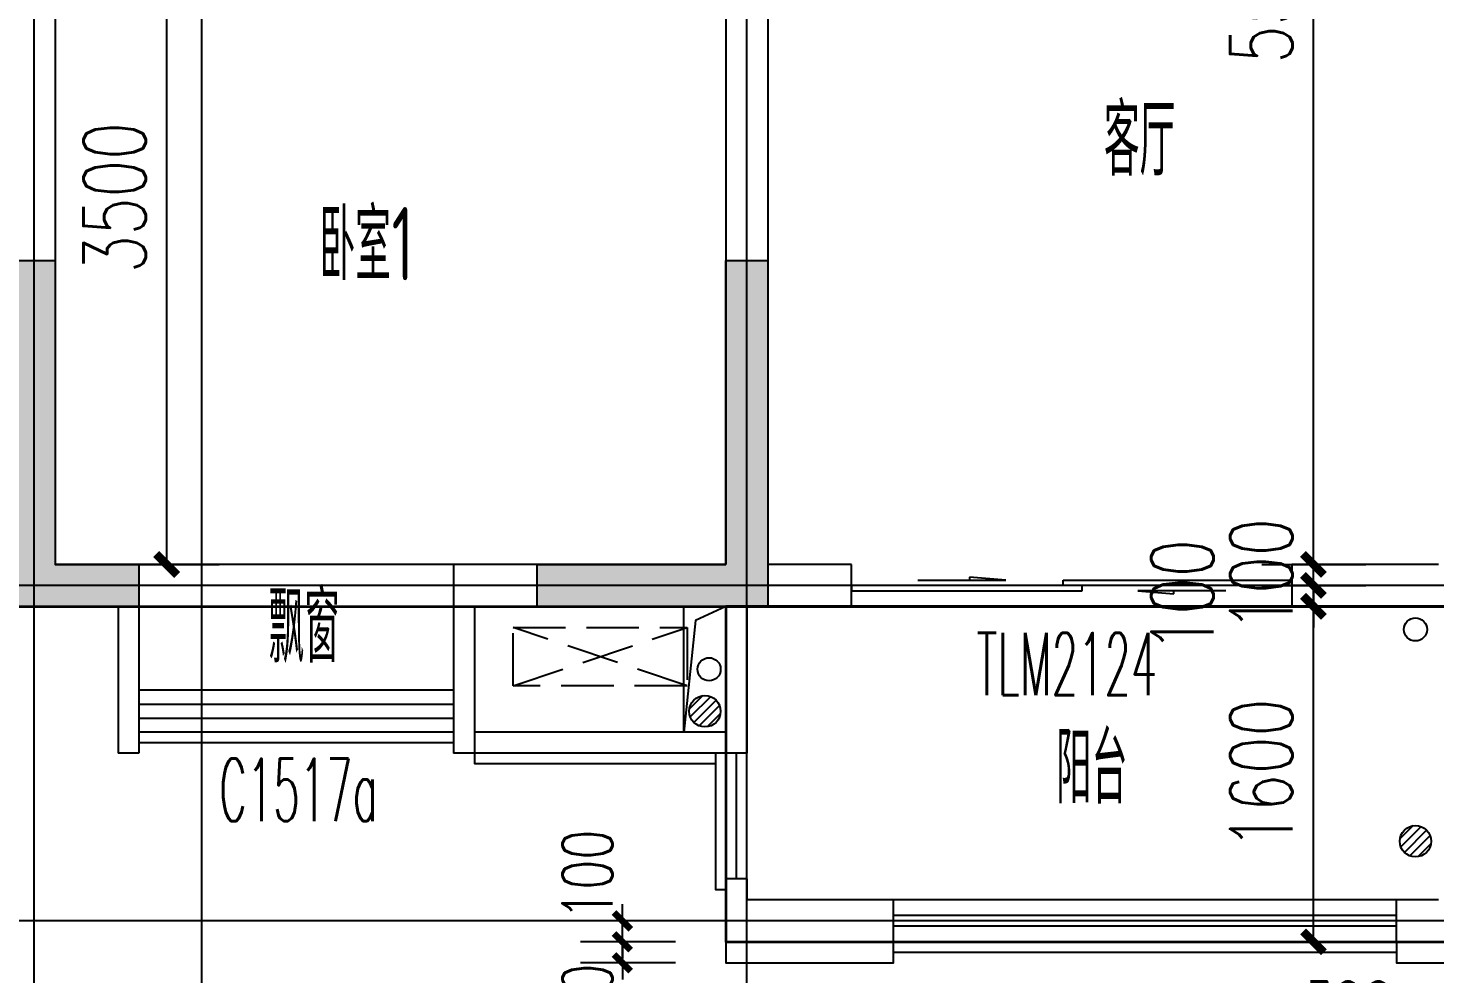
# Model space of a CAD drawing. Extents: x -59851 to 653804, y -249523 to 437614.
# Drawn here: x -16943 to -10231, y -52247 to -47736 of the extents above; entities that cross this region are included whole.
import ezdxf

# ---------------------------------------------------------------- set-up
doc = ezdxf.new("R2010")
doc.units = 0
doc.header["$LTSCALE"] = 1000
doc.header["$MEASUREMENT"] = 0
doc.linetypes.add('DASH', pattern=[0.35, 0.25, -0.1])
for name, color, linetype, lineweight in [('33计一半面积外廓线', 53, 'Continuous', 35), ('33计全面积外廓线', 21, 'Continuous', 35), ('A-第四道尺寸线(线脚尺寸)', 105, 'Continuous', 5)]:
    doc.layers.add(name, color=color, linetype=linetype, lineweight=lineweight)
doc.layers.add('_S-PS(排水管)', color=255, linetype='Continuous', plot=False)
doc.layers.add('A-area(算半面积)', color=23, linetype='Continuous', plot=False)
for name, color, linetype in [('_S-空调立管', 7, 'Continuous'), ('A-外装饰线脚', 7, 'Continuous'), ('A-洞口', 105, 'Continuous'), ('A-看线', 105, 'Continuous'), ('A-空调室外机', 5, 'DASH'), ('A-第三道尺寸线', 105, 'Continuous'), ('A-线脚看线', 9, 'Continuous'), ('AE-FLOR', 151, 'Continuous'), ('DOTE', 16, 'Continuous'), ('NL', 5, 'Continuous'), ('PUB_HATCH', 8, 'Continuous'), ('PUB_TEXT', 7, 'Continuous'), ('WALL', 2, 'Continuous'), ('WINDOW', 4, 'Continuous'), ('WINDOW_TEXT', 7, 'Continuous'), ('剪力墙', 6, 'Continuous'), ('栏杆', 142, 'Continuous')]:
    doc.layers.add(name, color=color, linetype=linetype)
doc.styles.add('_TCH_DIM_T3', font='SIMPLEX.shx', dxfattribs={"width": 0.705882, "bigfont": 'GBCBIG.shx'})
doc.styles.add('_TCH_WINDOW', font='SIMPLEX.shx', dxfattribs={"width": 0.7, "height": 3.5, "bigfont": 'GBCBIG.shx'})
doc.styles.get("Standard").update_dxf_attribs({"font": 'gbenor.shx', "width": 0.7, "bigfont": 'gbcbig.shx'})
doc.dimstyles.new('_TCH_ARCH&&100', dxfattribs={"dimtxt": 297.5, "dimasz": 100, "dimexe": 250, "dimexo": 300, "dimgap": 100, "dimtad": 1, "dimdec": 0, "dimzin": 0, "dimdsep": 46, "dimtxsty": '_TCH_DIM_T3', "dimblk": 'ARCHTICK', "dimcen": 0.09, "dimclrt": 7, "dimazin": 2, "dimtfac": 1, "dimtdec": 0, "dimtix": 1, "dimtmove": 2, "dimatfit": 3, "dimfxl": 0, "dimtolj": 1, "dimtzin": 0, "dimarcsym": 0})
doc.dimstyles.new('_TCH_ARCH&&80', dxfattribs={"dimtxt": 238, "dimasz": 80, "dimexe": 200, "dimexo": 240, "dimgap": 80, "dimtad": 1, "dimdec": 0, "dimzin": 0, "dimdsep": 46, "dimtxsty": '_TCH_DIM_T3', "dimblk": 'ARCHTICK', "dimcen": 0.09, "dimclrt": 7, "dimazin": 2, "dimtfac": 1, "dimtdec": 0, "dimtix": 1, "dimtmove": 2, "dimatfit": 3, "dimfxl": 0, "dimtolj": 1, "dimtzin": 0, "dimarcsym": 0})

# ---------------------------------------------------------------- blocks, each defined once
blk = doc.blocks.new('zhouxianssceng0329')
at = {"layer": 'DOTE'}
for p, q in [((-16913.7, 132089.9), (-16913.7, 143398.2)), ((-16113.7, 132089.9), (-16113.7, 143398.2)), ((-13513.7, 132089.9), (-13513.7, 143398.2)), ((5501.3, 134598.2), (-44988.6, 134598.2)), ((5501.3, 132998.2), (-44988.6, 132998.2))]:
    blk.add_line(p, q, dxfattribs=at)
blk = doc.blocks.new('1417jianliqiang0329')
at = {"layer": 'PUB_HATCH'}
for points in [[(-17413.7, 30227.2), (-17413.7, 30427.2), (-17013.7, 30427.2), (-17013.7, 31877.2), (-16813.7, 31877.2), (-16813.7, 30427.2), (-16413.7, 30427.2), (-16413.7, 30227.2)], [(-13613.7, 30427.2), (-13613.7, 31877.2), (-13413.7, 31877.2), (-13413.7, 30227.2), (-14513.7, 30227.2), (-14513.7, 30427.2)]]:
    blk.add_hatch(color=256, dxfattribs=at).paths.add_polyline_path(points)
at = {"layer": '剪力墙'}
for points in [[(-17413.7, 30227.2), (-17413.7, 30427.2), (-17013.7, 30427.2), (-17013.7, 31877.2), (-16813.7, 31877.2), (-16813.7, 30427.2), (-16413.7, 30427.2), (-16413.7, 30227.2), (-17413.7, 30227.2), (-16813.7, 30227.2)], [(-13413.7, 30427.2), (-13413.7, 30427.2)]]:
    blk.add_lwpolyline(points, dxfattribs=at)
blk.add_lwpolyline([(-13613.7, 30427.2), (-13613.7, 31877.2), (-13413.7, 31877.2), (-13413.7, 30227.2), (-14513.7, 30227.2), (-14513.7, 30427.2)], close=True, dxfattribs=at)
blk = doc.blocks.new('1417xxjian0329')
at = {"layer": 'A-外装饰线脚'}
for points in [[(-10413.7, 4591.6), (-10413.7, 4491.6), (-10013.7, 4491.6), (-9613.7, 4491.6), (-9613.7, 4891.6), (-10013.7, 4891.6)], [(-13613.7, 4591.6), (-13613.7, 4491.6), (-12813.7, 4491.6), (-12813.7, 4591.6)]]:
    blk.add_lwpolyline(points, dxfattribs=at)
at = {"layer": 'A-线脚看线'}
for points in [[(-16413.7, 5541.6), (-14913.7, 5541.6)], [(-14813.7, 5491.6), (-14813.7, 5441.6), (-13663.7, 5441.6)], [(-13613.7, 5491.6), (-13663.7, 5491.6), (-13663.7, 4841.6), (-13613.7, 4841.6)], [(-12813.7, 4541.6), (-10413.7, 4541.6)]]:
    blk.add_lwpolyline(points, dxfattribs=at)
blk = doc.blocks.new('jfdsajjfjkjhhj')
at = {"layer": 'A-洞口'}
blk.add_lwpolyline([(-56303.8, 137588.3), (-56103.8, 137588.3), (-56103.8, 136988.3), (-56303.8, 136988.3)], close=True, dxfattribs=at)
blk.add_lwpolyline([(-56103.8, 137588.3), (-56249.2, 137521.8), (-56303.8, 136988.3)], dxfattribs=at)
blk = doc.blocks.new('qudiao32ge')
blk.add_blockref('jfdsajjfjkjhhj', (153657.5, -204988.9))
blk = doc.blocks.new('_ArchTick')
at = {"color": 0, "linetype": 'ByBlock', "const_width": 0.4}
blk.add_lwpolyline([(-0.5, -0.5), (0.5, 0.5)], dxfattribs=at)
blk = doc.blocks.new('*D508')
at = {"layer": 'A-第四道尺寸线(线脚尺寸)', "color": 0, "lineweight": -2, "transparency": 16777216}
for p, q in [((-13613.7, -45641.8), (-13613.7, -46127.5)), ((-13513.7, -45641.8), (-13513.7, -46127.5)), ((-13613.7, -45927.5), (-13693.7, -45927.5)), ((-13613.7, -45927.5), (-13513.7, -45927.5)), ((-13513.7, -45927.5), (-13433.7, -45927.5))]:
    blk.add_line(p, q, dxfattribs=at)
at = {"layer": 'Defpoints', "color": 0, "transparency": 16777216}
for p in [(-13613.7, -45401.8), (-13513.7, -45401.8), (-13513.7, -45927.5)]:
    blk.add_point(p, dxfattribs=at)
at = {"layer": 'A-第四道尺寸线(线脚尺寸)', "color": 0, "lineweight": -2, "transparency": 16777216, "xscale": 80, "yscale": 80, "zscale": 80}
blk.add_blockref('_ArchTick', (-13613.7, -45927.5), dxfattribs=at)
at = {"layer": 'A-第四道尺寸线(线脚尺寸)', "color": 0, "lineweight": -2, "transparency": 16777216, "xscale": 80, "yscale": 80, "zscale": 80, "rotation": 180}
blk.add_blockref('_ArchTick', (-13513.7, -45927.5), dxfattribs=at)
at = {"layer": 'A-第四道尺寸线(线脚尺寸)', "color": 7, "transparency": 16777216, "insert": (-13833.7, -45707.5), "char_height": 238, "attachment_point": 5, "style": '_TCH_DIM_T3'}
blk.add_mtext('\\A1;100', dxfattribs=at)
blk = doc.blocks.new('*D509')
at = {"layer": 'A-第四道尺寸线(线脚尺寸)', "color": 0, "lineweight": -2, "transparency": 16777216}
for p, q in [((-13513.7, -45641.8), (-13513.7, -46127.5)), ((-12813.7, -45641.8), (-12813.7, -46127.5)), ((-13513.7, -45927.5), (-12813.7, -45927.5))]:
    blk.add_line(p, q, dxfattribs=at)
at = {"layer": 'Defpoints', "color": 0, "transparency": 16777216}
for p in [(-13513.7, -45401.8), (-12813.7, -45401.8), (-12813.7, -45927.5)]:
    blk.add_point(p, dxfattribs=at)
at = {"layer": 'A-第四道尺寸线(线脚尺寸)', "color": 0, "lineweight": -2, "transparency": 16777216, "xscale": 80, "yscale": 80, "zscale": 80, "rotation": 180}
blk.add_blockref('_ArchTick', (-13513.7, -45927.5), dxfattribs=at)
at = {"layer": 'A-第四道尺寸线(线脚尺寸)', "color": 0, "lineweight": -2, "transparency": 16777216, "xscale": 80, "yscale": 80, "zscale": 80}
blk.add_blockref('_ArchTick', (-12813.7, -45927.5), dxfattribs=at)
at = {"layer": 'A-第四道尺寸线(线脚尺寸)', "color": 7, "transparency": 16777216, "insert": (-13163.7, -45728.5), "char_height": 238, "attachment_point": 5, "style": '_TCH_DIM_T3'}
blk.add_mtext('\\A1;700', dxfattribs=at)
blk = doc.blocks.new('*D510')
at = {"layer": 'A-第四道尺寸线(线脚尺寸)', "color": 0, "lineweight": -2, "transparency": 16777216}
for p, q in [((-14107.6, -45301.8), (-14107.6, -45221.8)), ((-13853.7, -45301.8), (-14307.6, -45301.8)), ((-14107.6, -45401.8), (-14107.6, -45301.8)), ((-13853.7, -45401.8), (-14307.6, -45401.8)), ((-14107.6, -45401.8), (-14107.6, -45481.8))]:
    blk.add_line(p, q, dxfattribs=at)
at = {"layer": 'Defpoints', "color": 0, "transparency": 16777216}
for p in [(-14107.6, -45301.8), (-13613.7, -45301.8), (-13613.7, -45401.8)]:
    blk.add_point(p, dxfattribs=at)
at = {"layer": 'A-第四道尺寸线(线脚尺寸)', "color": 0, "lineweight": -2, "transparency": 16777216, "xscale": 80, "yscale": 80, "zscale": 80}
for p, rotation in [((-14107.6, -45301.8), 270), ((-14107.6, -45401.8), 90)]:
    blk.add_blockref('_ArchTick', p, dxfattribs=dict(at, rotation=rotation))
at = {"layer": 'A-第四道尺寸线(线脚尺寸)', "color": 7, "transparency": 16777216, "insert": (-14274.2, -45621.8), "char_height": 238, "attachment_point": 5, "rotation": 90, "style": '_TCH_DIM_T3'}
blk.add_mtext('\\A1;100', dxfattribs=at)
blk = doc.blocks.new('*D511')
at = {"layer": 'A-第四道尺寸线(线脚尺寸)', "color": 0, "lineweight": -2, "transparency": 16777216}
for p, q in [((-14107.6, -45201.8), (-14107.6, -45121.8)), ((-13853.7, -45201.8), (-14307.6, -45201.8)), ((-14107.6, -45301.8), (-14107.6, -45201.8)), ((-13853.7, -45301.8), (-14307.6, -45301.8)), ((-14107.6, -45301.8), (-14107.6, -45381.8))]:
    blk.add_line(p, q, dxfattribs=at)
at = {"layer": 'Defpoints', "color": 0, "transparency": 16777216}
for p in [(-14107.6, -45201.8), (-13613.7, -45201.8), (-13613.7, -45301.8)]:
    blk.add_point(p, dxfattribs=at)
at = {"layer": 'A-第四道尺寸线(线脚尺寸)', "color": 0, "lineweight": -2, "transparency": 16777216, "xscale": 80, "yscale": 80, "zscale": 80}
for p, rotation in [((-14107.6, -45201.8), 270), ((-14107.6, -45301.8), 90)]:
    blk.add_blockref('_ArchTick', p, dxfattribs=dict(at, rotation=rotation))
at = {"layer": 'A-第四道尺寸线(线脚尺寸)', "color": 7, "transparency": 16777216, "insert": (-14274.2, -44981.8), "char_height": 238, "attachment_point": 5, "rotation": 90, "style": '_TCH_DIM_T3'}
blk.add_mtext('\\A1;100', dxfattribs=at)
blk = doc.blocks.new('*D512')
at = {"layer": 'A-第四道尺寸线(线脚尺寸)', "color": 0, "lineweight": -2, "transparency": 16777216}
for p, q in [((-10413.7, -45641.8), (-10413.7, -46030)), ((-10113.7, -45641.8), (-10113.7, -46030)), ((-10413.7, -45830), (-10113.7, -45830))]:
    blk.add_line(p, q, dxfattribs=at)
at = {"layer": 'Defpoints', "color": 0, "transparency": 16777216}
for p in [(-10413.7, -45401.8), (-10113.7, -45401.8), (-10113.7, -45830)]:
    blk.add_point(p, dxfattribs=at)
at = {"layer": 'A-第四道尺寸线(线脚尺寸)', "color": 0, "lineweight": -2, "transparency": 16777216, "xscale": 80, "yscale": 80, "zscale": 80, "rotation": 180}
blk.add_blockref('_ArchTick', (-10413.7, -45830), dxfattribs=at)
at = {"layer": 'A-第四道尺寸线(线脚尺寸)', "color": 0, "lineweight": -2, "transparency": 16777216, "xscale": 80, "yscale": 80, "zscale": 80}
blk.add_blockref('_ArchTick', (-10113.7, -45830), dxfattribs=at)
at = {"layer": 'A-第四道尺寸线(线脚尺寸)', "color": 7, "transparency": 16777216, "insert": (-10644.9, -45610), "char_height": 238, "attachment_point": 5, "style": '_TCH_DIM_T3'}
blk.add_mtext('\\A1;300', dxfattribs=at)
blk = doc.blocks.new('_LV13')
at = {"color": 0}
for p, q in [((-0.071, 0.495), (-0.495, 0.071)), ((0.183, 0.465), (-0.465, -0.183)), ((0.354, 0.354), (-0.354, -0.354)), ((0.465, 0.183), (-0.183, -0.465)), ((0.495, -0.071), (0.071, -0.495))]:
    blk.add_line(p, q, dxfattribs=at)
blk.add_circle((0, 0), 0.5)
blk = doc.blocks.new('jfdsjjkjkh')
at = {"layer": '_S-PS(排水管)'}
blk.add_lwpolyline([(-10268.7, 137478.3, -1), (-10378.7, 137478.3, -1)], format="xyb", close=True, dxfattribs=at)
at = {"layer": '_S-空调立管'}
for points in [[(-13893.7, 146763.3, -1), (-13893.7, 146653.3, -1)], [(-13748.7, 137288.3, -1), (-13638.7, 137288.3, -1)]]:
    blk.add_lwpolyline(points, format="xyb", close=True, dxfattribs=at)
at = {"layer": 'NL', "ltscale": 0.5, "extrusion": (0, 0, -1), "xscale": 150, "yscale": 150, "zscale": -150, "rotation": 90}
blk.add_blockref('_LV13', (13893.7, 146908.3), dxfattribs=at)
at = {"layer": 'NL', "ltscale": 0.5, "yscale": 150, "zscale": 150}
for p, xscale in [((-16363.7, 142438.3), -150), ((-16363.7, 142138.3), -150), ((-13713.7, 137088.3), 150), ((-10323.7, 136468.3), 150)]:
    blk.add_blockref('_LV13', p, dxfattribs=dict(at, xscale=xscale))
blk = doc.blocks.new('ktswaj')
at = {"linetype": 'DASH'}
blk.add_lwpolyline([(15990.1, 179082.6), (15990.1, 178253.3), (16268.4, 178253.3), (16268.4, 179082.6)], close=True, dxfattribs=at)
for points in [[(15990.1, 179082.6), (16268.4, 178253.3)], [(15990.1, 178253.3), (16268.4, 179082.6)]]:
    blk.add_lwpolyline(points, dxfattribs=at)
blk = doc.blocks.new('*D878')
at = {"layer": 'A-第三道尺寸线', "color": 0, "lineweight": -2, "transparency": 16777216}
for p, q in [((-16635.7, -46794.3), (-16031.4, -46794.3)), ((-16281.4, -50294.3), (-16281.4, -46794.3)), ((-16635.7, -50294.3), (-16031.4, -50294.3))]:
    blk.add_line(p, q, dxfattribs=at)
at = {"layer": 'Defpoints', "color": 0, "transparency": 16777216}
for p in [(-16935.7, -46794.3), (-16281.4, -46794.3), (-16935.7, -50294.3)]:
    blk.add_point(p, dxfattribs=at)
at = {"layer": 'A-第三道尺寸线', "color": 0, "lineweight": -2, "transparency": 16777216, "xscale": 100, "yscale": 100, "zscale": 100}
for p, rotation in [((-16281.4, -46794.3), 90), ((-16281.4, -50294.3), 270)]:
    blk.add_blockref('_ArchTick', p, dxfattribs=dict(at, rotation=rotation))
at = {"layer": 'A-第三道尺寸线', "color": 7, "transparency": 16777216, "insert": (-16530.2, -48544.3), "char_height": 297.5, "attachment_point": 5, "rotation": 90, "style": '_TCH_DIM_T3'}
blk.add_mtext('\\A1;3500', dxfattribs=at)
blk = doc.blocks.new('*D880')
at = {"layer": 'A-第三道尺寸线', "color": 0, "lineweight": -2, "transparency": 16777216}
for p, q in [((-11056.4, -44794.3), (-10560.4, -44794.3)), ((-10810.4, -50294.3), (-10810.4, -44794.3)), ((-11056.4, -50294.3), (-10560.4, -50294.3))]:
    blk.add_line(p, q, dxfattribs=at)
at = {"layer": 'Defpoints', "color": 0, "transparency": 16777216}
for p in [(-11356.4, -44794.3), (-10810.4, -44794.3), (-11356.4, -50294.3)]:
    blk.add_point(p, dxfattribs=at)
at = {"layer": 'A-第三道尺寸线', "color": 0, "lineweight": -2, "transparency": 16777216, "xscale": 100, "yscale": 100, "zscale": 100}
for p, rotation in [((-10810.4, -44794.3), 90), ((-10810.4, -50294.3), 270)]:
    blk.add_blockref('_ArchTick', p, dxfattribs=dict(at, rotation=rotation))
at = {"layer": 'A-第三道尺寸线', "color": 7, "transparency": 16777216, "insert": (-11059.2, -47544.3), "char_height": 297.5, "attachment_point": 5, "rotation": 90, "style": '_TCH_DIM_T3'}
blk.add_mtext('\\A1;5500', dxfattribs=at)
blk = doc.blocks.new('*D881')
at = {"layer": 'A-第三道尺寸线', "color": 0, "lineweight": -2, "transparency": 16777216}
for p, q in [((-10810.4, -50294.3), (-10810.4, -50194.3)), ((-11056.4, -50294.3), (-10560.4, -50294.3)), ((-10810.4, -50394.3), (-10810.4, -50294.3)), ((-11056.4, -50394.3), (-10560.4, -50394.3)), ((-10810.4, -50394.3), (-10810.4, -50494.3))]:
    blk.add_line(p, q, dxfattribs=at)
at = {"layer": 'Defpoints', "color": 0, "transparency": 16777216}
for p in [(-11356.4, -50294.3), (-10810.4, -50294.3), (-11356.4, -50394.3)]:
    blk.add_point(p, dxfattribs=at)
at = {"layer": 'A-第三道尺寸线', "color": 0, "lineweight": -2, "transparency": 16777216, "xscale": 100, "yscale": 100, "zscale": 100}
for p, rotation in [((-10810.4, -50294.3), 270), ((-10810.4, -50394.3), 90)]:
    blk.add_blockref('_ArchTick', p, dxfattribs=dict(at, rotation=rotation))
at = {"layer": 'A-第三道尺寸线', "color": 7, "transparency": 16777216, "insert": (-11059.2, -50344.3), "char_height": 297.5, "attachment_point": 5, "rotation": 90, "style": '_TCH_DIM_T3'}
blk.add_mtext('\\A1;100', dxfattribs=at)
blk = doc.blocks.new('*D882')
at = {"layer": 'A-第三道尺寸线', "color": 0, "lineweight": -2, "transparency": 16777216}
for p, q in [((-10810.4, -50394.3), (-10810.4, -50294.3)), ((-11056.4, -50394.3), (-10560.4, -50394.3)), ((-10810.4, -50494.3), (-10810.4, -50394.3)), ((-11056.4, -50494.3), (-10560.4, -50494.3)), ((-10810.4, -50494.3), (-10810.4, -50594.3))]:
    blk.add_line(p, q, dxfattribs=at)
at = {"layer": 'Defpoints', "color": 0, "transparency": 16777216}
for p in [(-11356.4, -50394.3), (-10810.4, -50394.3), (-11356.4, -50494.3)]:
    blk.add_point(p, dxfattribs=at)
at = {"layer": 'A-第三道尺寸线', "color": 0, "lineweight": -2, "transparency": 16777216, "xscale": 100, "yscale": 100, "zscale": 100}
for p, rotation in [((-10810.4, -50394.3), 270), ((-10810.4, -50494.3), 90)]:
    blk.add_blockref('_ArchTick', p, dxfattribs=dict(at, rotation=rotation))
at = {"layer": 'A-第三道尺寸线', "color": 7, "transparency": 16777216, "insert": (-11435.4, -50444.3), "char_height": 297.5, "attachment_point": 5, "rotation": 90, "style": '_TCH_DIM_T3'}
blk.add_mtext('\\A1;100', dxfattribs=at)
blk = doc.blocks.new('*D883')
at = {"layer": 'A-第三道尺寸线', "color": 0, "lineweight": -2, "transparency": 16777216}
for p, q in [((-11056.4, -50494.3), (-10560.4, -50494.3)), ((-10810.4, -52094.3), (-10810.4, -50494.3)), ((-11056.4, -52094.3), (-10560.4, -52094.3))]:
    blk.add_line(p, q, dxfattribs=at)
at = {"layer": 'Defpoints', "color": 0, "transparency": 16777216}
for p in [(-11356.4, -50494.3), (-10810.4, -50494.3), (-11356.4, -52094.3)]:
    blk.add_point(p, dxfattribs=at)
at = {"layer": 'A-第三道尺寸线', "color": 0, "lineweight": -2, "transparency": 16777216, "xscale": 100, "yscale": 100, "zscale": 100}
for p, rotation in [((-10810.4, -50494.3), 90), ((-10810.4, -52094.3), 270)]:
    blk.add_blockref('_ArchTick', p, dxfattribs=dict(at, rotation=rotation))
at = {"layer": 'A-第三道尺寸线', "color": 7, "transparency": 16777216, "insert": (-11059.2, -51294.3), "char_height": 297.5, "attachment_point": 5, "rotation": 90, "style": '_TCH_DIM_T3'}
blk.add_mtext('\\A1;1600', dxfattribs=at)
blk = doc.blocks.new('$DorLib2D$00000131')
at = {"color": 0, "linetype": 'Continuous'}
for p, q in [((0.15, 0.125), (0.2319, 0.1973)), ((0.2319, 0.1973), (0.2319, 0.125)), ((-0.5, 0.125), (-0.5, 0)), ((0.0192, 0.125), (-0.5, 0.125)), ((0.0192, 0), (0.0192, 0.125)), ((0.35, 0.125), (0.15, 0.125)), ((-0.5, 0), (0.0192, 0)), ((-0.024, 0), (0.5, 0)), ((-0.024, -0.125), (-0.024, 0)), ((0.5, 0), (0.5, -0.125)), ((-0.35, -0.125), (-0.15, -0.125)), ((-0.2319, -0.1973), (-0.2319, -0.125)), ((-0.15, -0.125), (-0.2319, -0.1973)), ((0.5, -0.125), (-0.024, -0.125))]:
    blk.add_line(p, q, dxfattribs=at)
blk = doc.blocks.new('$TCHSYS$WIN2D')
for p, q in [((-0.5, 0.5), (0.5, 0.5)), ((-0.5, 0.5), (-0.5, -0.5)), ((0.5, 0.5), (0.5, -0.5)), ((0.5, 0.1667), (-0.5, 0.1667)), ((0.5, -0.1667), (-0.5, -0.1667)), ((-0.5, -0.5), (0.5, -0.5))]:
    blk.add_line(p, q)
blk = doc.blocks.new('1417fxianjiao0427')
at = {"layer": 'A-第四道尺寸线(线脚尺寸)'}
for base, p1, p2, angle, picture, middle in [((-14107.6, -45201.8), (-13613.7, -45301.8), (-13613.7, -45201.8), 90, '*D511', (-14274.2, -44981.8)), ((-14107.6, -45301.8), (-13613.7, -45401.8), (-13613.7, -45301.8), 90, '*D510', (-14274.2, -45621.8)), ((-13513.7, -45927.5), (-13613.7, -45401.8), (-13513.7, -45401.8), 0, '*D508', (-13833.7, -45707.5)), ((-10113.7, -45830), (-10413.7, -45401.8), (-10113.7, -45401.8), 0, '*D512', (-10644.9, -45610))]:
    dim = blk.add_linear_dim(base=base, p1=p1, p2=p2, angle=angle, dimstyle='_TCH_ARCH&&80', dxfattribs=at)
    dim.commit()
    dim.dimension.update_dxf_attribs({"geometry": picture, "text_midpoint": middle, "dimtype": 129})
dim = blk.add_aligned_dim(p1=(-13513.7, -45401.8), p2=(-12813.7, -45401.8), distance=-525.7, dimstyle='_TCH_ARCH&&80', dxfattribs=at)
dim.commit()
dim.dimension.update_dxf_attribs({"geometry": '*D509', "text_midpoint": (-13163.7, -45728.5)})

msp = doc.modelspace()

# ---------------------------------------------------------------- linework, layer by layer
at = {"layer": '33计一半面积外廓线'}
msp.add_lwpolyline([(-10013.7, -50494.3), (-13613.7, -50494.3), (-13613.7, -52094.3), (-10013.7, -52094.3)], close=True, dxfattribs=at)
at = {"layer": '33计全面积外廓线'}
msp.add_lwpolyline([(-30613.7, -50494.3), (186.3, -50494.3), (186.3, -52094.3), (3986.3, -52094.3), (3986.3, -41694.3), (-213.7, -41694.3), (-213.7, -40794.3), (986.3, -40794.3), (986.3, -37694.3), (1586.3, -37694.3), (1586.3, -30194.3), (-8513.7, -30194.3), (-8513.7, -32994.3), (-20113.7, -32994.3)], dxfattribs=at)
at = {"layer": 'A-看线'}
msp.add_lwpolyline([(-14913.7, -50294.3), (-16413.7, -50294.3)], dxfattribs=at)
at = {"layer": 'AE-FLOR'}
for points in [[(-13613.7, -51794.3), (-13613.7, -51194.3)], [(-13513.7, -51794.3), (-13513.7, -51194.3)], [(-10413.7, -51894.3), (-12813.7, -51894.3)], [(-10413.7, -52094.3), (-12813.7, -52094.3)]]:
    msp.add_lwpolyline(points, dxfattribs=at)
at = {"layer": 'WALL'}
for p, q in [((-13413.7, -46694.3), (-13413.7, -50294.3)), ((-16813.7, -46794.3), (-16813.7, -50294.3)), ((-13613.7, -46794.3), (-13613.7, -50294.3)), ((-16413.7, -50294.3), (-16813.7, -50294.3)), ((-16413.7, -50294.3), (-16413.7, -50894.3)), ((-14913.7, -50294.3), (-14913.7, -50894.3)), ((-13613.7, -50294.3), (-14913.7, -50294.3)), ((-13013.7, -50294.3), (-13413.7, -50294.3)), ((-13013.7, -50494.3), (-13013.7, -50294.3)), ((-10213.7, -50294.3), (-10913.7, -50294.3)), ((-10913.7, -50294.3), (-10913.7, -50494.3)), ((-17313.7, -50494.3), (-16913.7, -50494.3)), ((-16513.7, -50494.3), (-16913.7, -50494.3)), ((-16513.7, -50494.3), (-16513.7, -50994.3)), ((-14813.7, -50494.3), (-14813.7, -50994.3)), ((-13613.7, -50494.3), (-14813.7, -50494.3)), ((-13613.7, -50494.3), (-13613.7, -51194.3)), ((-13513.7, -50494.3), (-13013.7, -50494.3)), ((-13513.7, -50494.3), (-13513.7, -51194.3)), ((-10913.7, -50494.3), (-10213.7, -50494.3)), ((-16413.7, -50894.3), (-16413.7, -51094.3)), ((-14913.7, -50894.3), (-14913.7, -51094.3)), ((-16513.7, -50994.3), (-16513.7, -51194.3)), ((-14813.7, -50994.3), (-14813.7, -51194.3)), ((-16413.7, -51094.3), (-16413.7, -51194.3)), ((-14913.7, -51094.3), (-14913.7, -51194.3)), ((-16413.7, -51194.3), (-16513.7, -51194.3)), ((-14813.7, -51194.3), (-14913.7, -51194.3)), ((-13513.7, -51194.3), (-13613.7, -51194.3)), ((-13613.7, -51794.3), (-13613.7, -52094.3)), ((-13513.7, -51794.3), (-13613.7, -51794.3)), ((-13513.7, -51794.3), (-13513.7, -51894.3)), ((-12813.7, -51894.3), (-13513.7, -51894.3)), ((-12813.7, -52094.3), (-12813.7, -51894.3)), ((-10213.7, -51894.3), (-10413.7, -51894.3)), ((-10413.7, -52094.3), (-10413.7, -51894.3)), ((-12813.7, -52094.3), (-13613.7, -52094.3)), ((-10013.7, -52094.3), (-10413.7, -52094.3))]:
    msp.add_line(p, q, dxfattribs=at)
at = {"layer": 'WINDOW'}
msp.add_line((-10913.7, -50494.3), (-13013.7, -50494.3), dxfattribs=at)
at = {"layer": '栏杆'}
for points in [[(-13613.7, -51094.3), (-14813.7, -51094.3)], [(-13613.7, -51194.3), (-14813.7, -51194.3)], [(-13563.7, -51794.3), (-13563.7, -51194.3)], [(-10413.7, -51969.3), (-12813.7, -51969.3)], [(-10413.7, -52019.3), (-12813.7, -52019.3)]]:
    msp.add_lwpolyline(points, dxfattribs=at)

# ---------------------------------------------------------------- block references
for name, p in [('zhouxianssceng0329', (0, -184992.5)), ('1417jianliqiang0329', (0, -80721.5)), ('1417xxjian0329', (0, -56685.8)), ('1417fxianjiao0427', (0, -6792.5)), ('qudiao32ge', (-111167.4, 16906.3))]:
    msp.add_blockref(name, p)
at = {"layer": 'A-area(算半面积)'}
msp.add_blockref('jfdsjjkjkh', (0, -188082.6), dxfattribs=at)
at = {"layer": 'A-空调室外机', "extrusion": (0, 0, -1), "zscale": -1, "rotation": 90}
msp.add_blockref('ktswaj', (192881.6, -66862.7), dxfattribs=at)
at = {"layer": 'WINDOW'}
ref = msp.add_blockref('$DorLib2D$00000131', (-11963.7, -50394.3), dxfattribs=dict(at, xscale=2100, yscale=-200, zscale=2100, rotation=180))
ref.add_attrib('A', 'TLM2124', (-12418.7, -50918), dxfattribs={"layer": 'WINDOW_TEXT', "height": 297.5, "style": '_TCH_WINDOW', "width": 0.494118})
ref = msp.add_blockref('$TCHSYS$WIN2D', (-15663.7, -50994.3), dxfattribs=dict(at, xscale=1500, yscale=-200, zscale=1500, rotation=180))
ref.add_attrib('A', 'C1517a', (-16031.2, -51518), dxfattribs={"layer": 'WINDOW_TEXT', "height": 297.5, "style": '_TCH_WINDOW', "width": 0.494118})

# ---------------------------------------------------------------- texts
at = {"layer": 'PUB_TEXT', "width": 0.7}
for s, height, p in [('客厅', 337.59, (-11810.1, -48440.2)), ('卧室', 337.59, (-15552.1, -48939.7)), ('1', 350, (-15208.1, -48939.7)), ('飘窗', 337.59, (-15795.4, -50761.7)), ('阳台', 337.59, (-12038.3, -51435))]:
    msp.add_text(s, height=height, dxfattribs=at).set_placement(p)

# ---------------------------------------------------------------- dimensions: what is measured, and where the dimension line sits
at = {"layer": 'A-第三道尺寸线'}
for p1, p2, distance, picture, middle in [((-11356.4, -50294.3), (-11356.4, -44794.3), -546, '*D880', (-11059.2, -47544.3)), ((-16935.7, -50294.3), (-16935.7, -46794.3), -654.3, '*D878', (-16530.2, -48544.3)), ((-11356.4, -50394.3), (-11356.4, -50294.3), -546, '*D881', (-11059.2, -50344.3)), ((-11356.4, -52094.3), (-11356.4, -50494.3), -546, '*D883', (-11059.2, -51294.3))]:
    dim = msp.add_aligned_dim(p1=p1, p2=p2, distance=distance, dimstyle='_TCH_ARCH&&100', dxfattribs=at)
    dim.commit()
    dim.dimension.update_dxf_attribs({"geometry": picture, "text_midpoint": middle})
dim = msp.add_linear_dim(base=(-10810.4, -50394.3), p1=(-11356.4, -50494.3), p2=(-11356.4, -50394.3), angle=90, dimstyle='_TCH_ARCH&&100', dxfattribs=at)
dim.commit()
dim.dimension.update_dxf_attribs({"geometry": '*D882', "text_midpoint": (-11435.4, -50444.3), "dimtype": 161})

doc.saveas('drawing.dxf')
